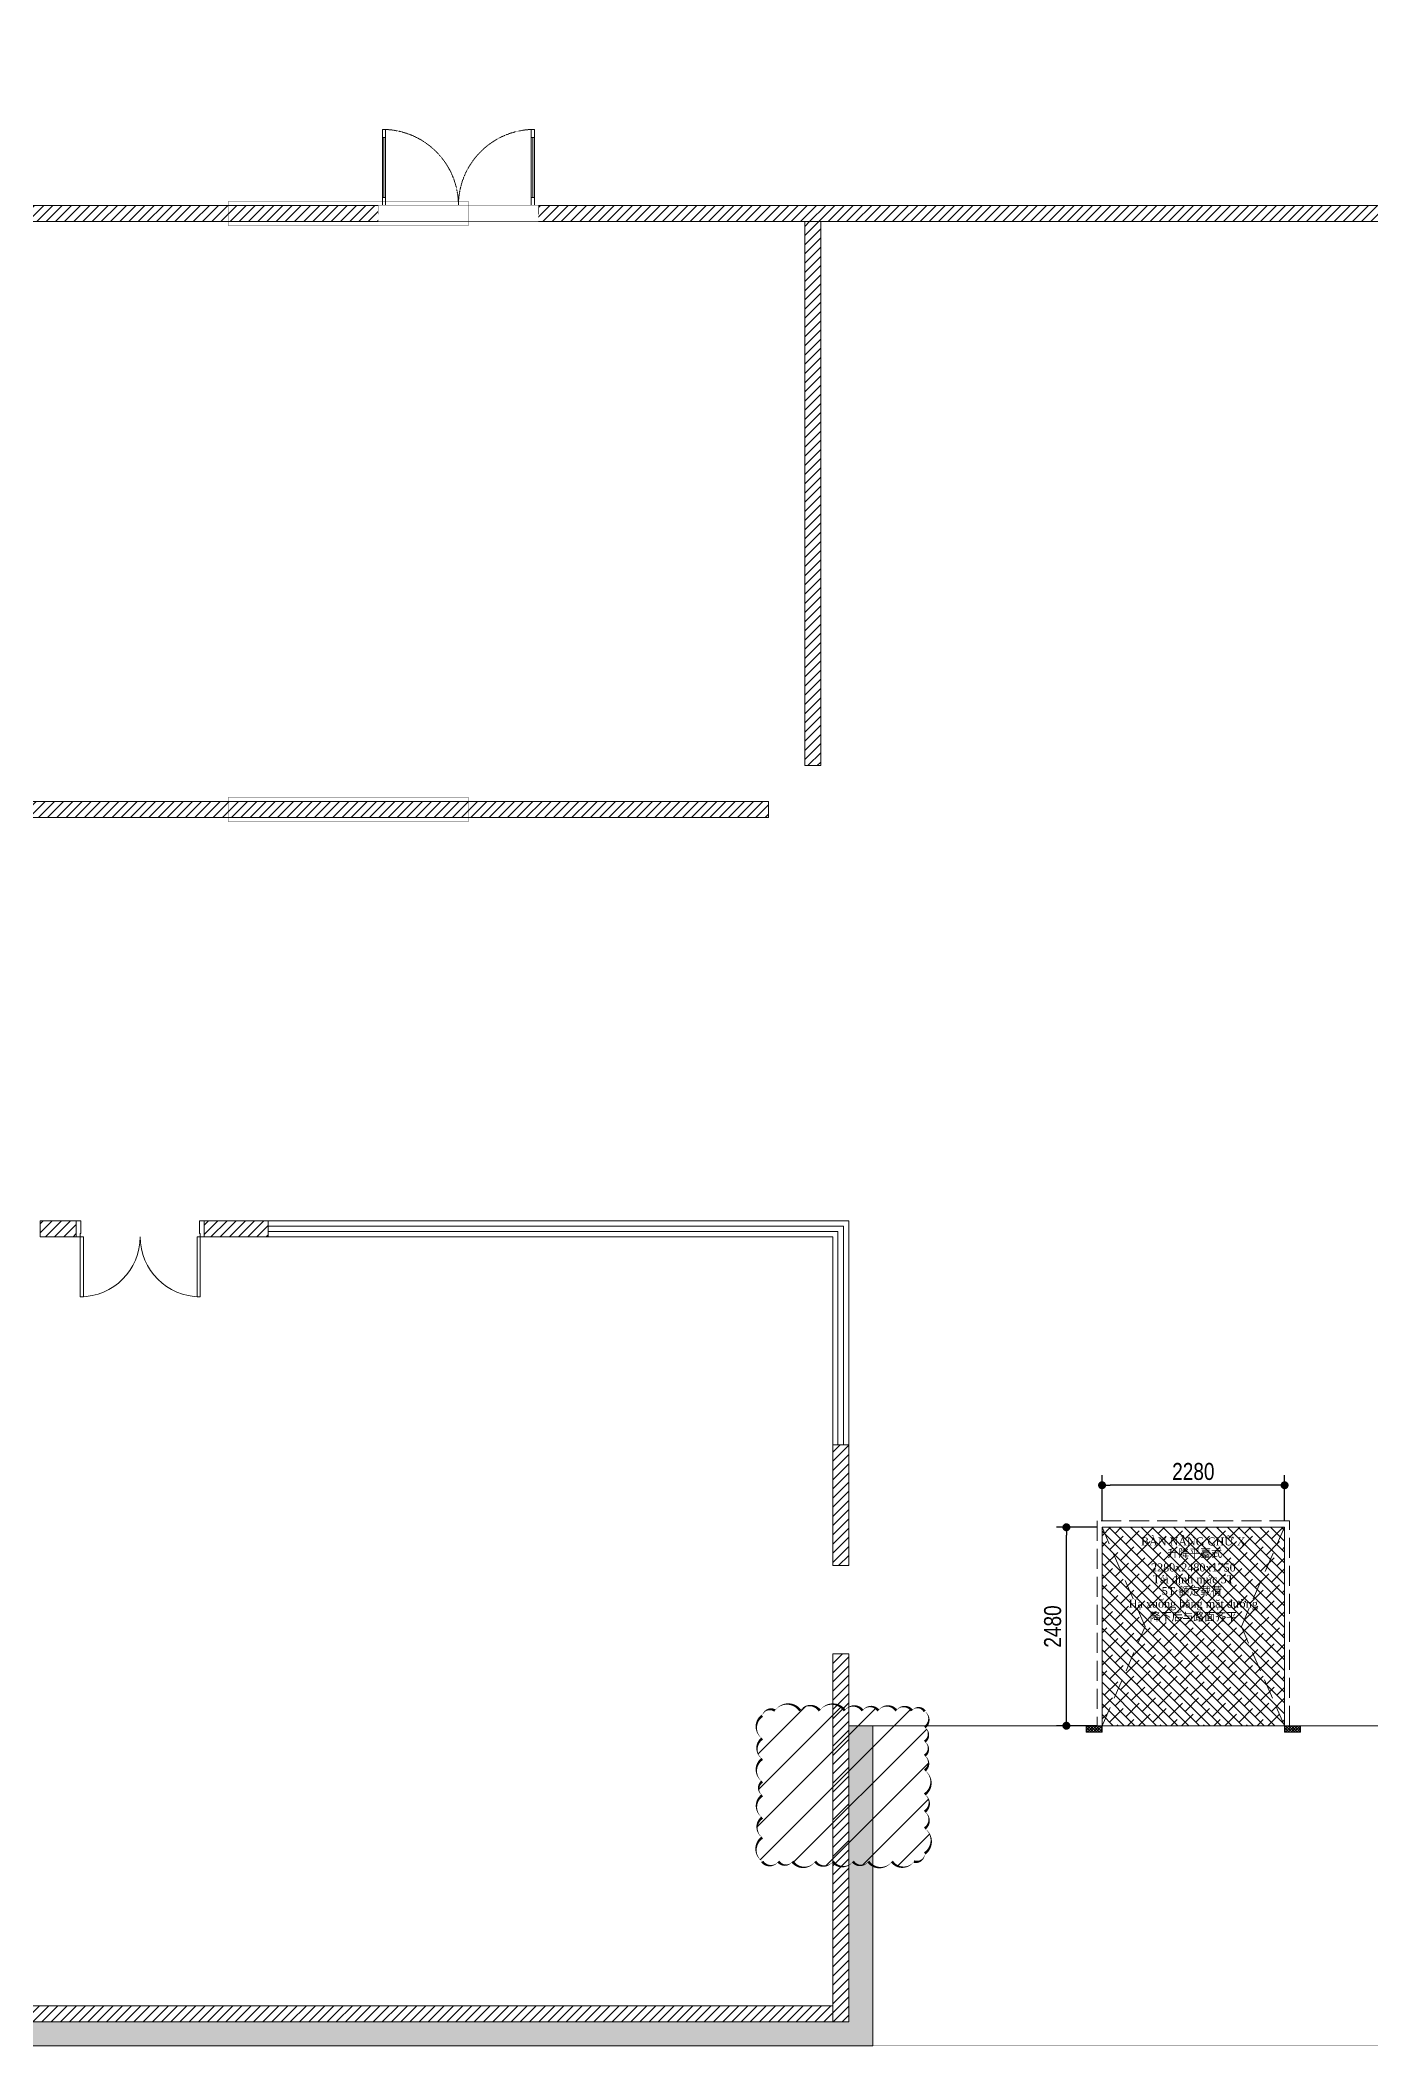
# Model space of a CAD drawing. Header units: millimetres. Extents: x -162958 to 167200, y -450 to 146301.
# Drawn here: x 88350 to 104972, y -2 to 25066 of the extents above; entities that cross this region are included whole.
import ezdxf
from ezdxf.enums import TextEntityAlignment as Align

# ---------------------------------------------------------------- set-up
doc = ezdxf.new("R2010")
doc.units = ezdxf.units.MM
for name, pattern in [('Xr_MB nha xuong CM2$0$DASH', [0.35, 0.25, -0.1]), ('Xr_MB nha xuong CM2$0$DASHED', [0.75, 0.5, -0.25]), ('Xr_MB nha xuong CM2$0$HIDDENX2', [0.75, 0.5, -0.25]), ('Xr_MB nha xuong CM2$0$Xr_MB nha xuong + VP$0$HIDDEN2', [0.1875, 0.125, -0.0625])]:
    doc.linetypes.add(name, pattern=pattern)
doc.layers.get('0').update_dxf_attribs({"lineweight": 5})
doc.layers.get('Defpoints').update_dxf_attribs({"color": 6, "lineweight": 5})
for name, color, linetype, lineweight in [('1.kich thuoc', 7, 'Continuous', 5), ('CEILING FINISHED', 253, 'Continuous', 5), ('CJSC.3-Net thay', 140, 'Continuous', 5), ('CJSC.8-Cua', 15, 'Continuous', 5), ('Xr_MB nha xuong CM2$0$A-Solid-Wall H', 9, 'Continuous', 18), ('Xr_MB nha xuong CM2$0$A-Solid-WallC', 2, 'Continuous', 5), ('Xr_MB nha xuong CM2$0$A-Solid-WallL', 6, 'Continuous', 5), ('Xr_MB nha xuong CM2$0$A-Solid-Window', 4, 'Continuous', 5), ('Xr_MB nha xuong CM2$0$CJSC.1-Be tong', 2, 'Continuous', 5), ('Xr_MB nha xuong CM2$0$CJSC.11-Khuat', 152, 'Xr_MB nha xuong CM2$0$HIDDENX2', 5), ('Xr_MB nha xuong CM2$0$CJSC.4-Net manh', 8, 'Continuous', 5), ('Xr_MB nha xuong CM2$0$CJSC.6-Hatch', 251, 'Continuous', 5), ('Xr_MB nha xuong CM2$0$Note TXT', 7, 'Continuous', 5), ('Xr_MB nha xuong CM2$0$Xr_MB nha xuong + VP$0$CJSC.8-Cua', 15, 'Continuous', 5)]:
    doc.layers.add(name, color=color, linetype=linetype, lineweight=lineweight)
doc.styles.add('Arial', font='arial.ttf', dxfattribs={"width": 0.8})
doc.styles.add('Chuẩn', font='times.ttf')
doc.dimstyles.new('125', dxfattribs={"dimscale": 125, "dimtxt": 1.7, "dimasz": 0.8, "dimexe": 1, "dimexo": 0, "dimgap": 0.5, "dimtad": 1, "dimdec": 0, "dimzin": 0, "dimdsep": 46, "dimtxsty": 'Arial', "dimblk": '20240511_Dot', "dimcen": 1.5, "dimclrd": 9, "dimclre": 9, "dimadec": 0, "dimazin": 0, "dimtfac": 1, "dimtdec": 0, "dimtix": 1, "dimtofl": 0, "dimtmove": 0, "dimatfit": 3, "dimldrblk": '20240511_Open30', "dimfxl": 1, "dimtolj": 1, "dimtzin": 0, "dimarcsym": 1})
pattern_1 = [(225, (2194615.527664157, 586811.2346334585), (57.45242597140697, -57.45242597140701), [])]
pattern_2 = [(45, (2194615.527664157, 817811.3162190935), (-57.45242597140699, 57.45242597140699), [])]

# ---------------------------------------------------------------- blocks, each defined once
blk = doc.blocks.new('*U218')
at = {"color": 0}
for points in [[(50, 0), (90, 0), (90, 750.0000000596036), (49.99999999999977, 750.0000000596036)], [(1550.000000119207, 2.131628207449705e-13), (1510.000000119207, 2.131628207449705e-13), (1510.000000119207, 750.000000059604), (1550.000000119207, 750.000000059604)], [(0, -199.9999990463257), (60, -199.9999990463257), (60, -40), (50, -40), (50, 0), (0, 0)], [(1600.000000119207, -199.9999990463255), (1540.000000119207, -199.9999990463255), (1540.000000119207, -39.99999999999978), (1550.000000119207, -39.99999999999978), (1550.000000119207, 2.131628207449705e-13), (1600.000000119207, 2.415845301753745e-13)]]:
    blk.add_lwpolyline(points, close=True, dxfattribs=at)
for centre, radius, start, end in [((49.99999999980149, -3.174847052175591e-10), 750.0000000601043, 7.016709298534888e-15, 89.99996073224864), ((1550.000000120418, -1.309459207836354e-09), 750.0000000610894, 90.00003926775139, 180)]:
    blk.add_arc(centre, radius, start, end, dxfattribs=at)
blk = doc.blocks.new('Xr_MB nha xuong CM2$0$20261F 幕墙')
at = {"layer": 'Xr_MB nha xuong CM2$0$A-Solid-Wall H'}
h = blk.add_hatch(dxfattribs=at)
h.set_pattern_fill('ANSI31', color=256, scale=650)
h.set_pattern_definition(pattern_2)
h.paths.add_polyline_path([(3284703.307664683, 2280833.6699341), (3284703.307664683, 2281033.6699341), (3204703.307664157, 2281033.6699341), (3204703.307664157, 2280833.6699341)])
h = blk.add_hatch(dxfattribs=at)
h.set_pattern_fill('ANSI31', color=256, scale=650)
h.set_pattern_definition(pattern_2)
h.paths.add_polyline_path([(3259503.307664157, 2274033.311867245), (3259703.307664157, 2274033.311867245), (3259703.307664157, 2280833.6699341), (3259503.307664157, 2280833.6699341)])
h = blk.add_hatch(dxfattribs=at)
h.set_pattern_fill('ANSI31', color=256, scale=650)
h.set_pattern_definition(pattern_2)
h.paths.add_polyline_path([(3259053.306036711, 2273383.679387569), (3259053.306036711, 2273583.679387569), (3230153.306036711, 2273583.679387569), (3230153.306036711, 2273383.679387569)])
h = blk.add_hatch(dxfattribs=at)
h.set_pattern_fill('ANSI31', color=256, scale=650, angle=-180)
h.set_pattern_definition(pattern_1)
h.paths.add_polyline_path([(3249953.519755741, 2268143.770055737), (3249953.519755741, 2268343.770054784), (3250403.307663944, 2268343.770054986), (3250403.307663944, 2268143.77005594)])
h = blk.add_hatch(dxfattribs=at)
h.set_pattern_fill('ANSI31', color=256, scale=650, angle=-180)
h.set_pattern_definition(pattern_1)
h.paths.add_polyline_path([(3252803.307664157, 2268143.770055814), (3252803.307664157, 2268343.770054861), (3252003.307664063, 2268343.770054861), (3252003.307664063, 2268143.770055814)])
h = blk.add_hatch(dxfattribs=at)
h.set_pattern_fill('ANSI31', color=256, scale=650, angle=-180)
h.set_pattern_definition(pattern_1)
h.paths.add_polyline_path([(3260053.30766404, 2265544.28225696), (3259853.307663721, 2265544.28225696), (3259853.307663721, 2264033.679387494), (3260053.30766396, 2264033.679387494)])
h = blk.add_hatch(dxfattribs=at)
h.set_pattern_fill('ANSI31', color=256, scale=650, angle=-180)
h.set_pattern_definition(pattern_1)
h.paths.add_polyline_path([(3260053.64921919, 2258333.669951692), (3260053.810542159, 2262933.669934331), (3259853.81054204, 2262933.669934331), (3259853.67029539, 2258333.669912054)])
h = blk.add_hatch(dxfattribs=at)
h.set_pattern_fill('GOST_WOOD', color=256, scale=25, angle=-90.00000000000001)
h.set_pattern_definition([(0, (0, 0), (-3.33066907387547e-14, -150), [250, -50.00000000000001]), (0, (-50, -50), (-3.33066907387547e-14, -150), [150, -37.50000000000001, 75.00000000000001, -37.50000000000001]), (0, (-125, -100), (-3.33066907387547e-14, -150), [250, -50.00000000000001])])
h.paths.add_polyline_path([(3260053.307664156, 2262033.495201716), (3260053.307664156, 2258333.669933146), (3245303.169841209, 2258333.669740448), (3245303.169930184, 2258033.669660525), (3260353.307664156, 2258033.669933146), (3260353.307664156, 2262033.495201716)])
h = blk.add_hatch(dxfattribs=at)
h.set_pattern_fill('ANSI31', color=256, scale=650, angle=-180)
h.set_pattern_definition(pattern_1)
h.paths.add_polyline_path([(3249253.307661997, 2258333.669933398), (3259853.673343534, 2258333.647069105), (3259853.673343534, 2258533.647069105), (3249253.307661997, 2258533.669933398)])
at = {"layer": 'CJSC.3-Net thay'}
blk.add_line((3284153.945262603, 2262033.495201716), (3260053.807580523, 2262033.495201716), dxfattribs=at)
at = {"layer": 'CJSC.8-Cua'}
blk.add_lwpolyline([(3252803.307664157, 2268343.770054861), (3260053.307664082, 2268343.77005486), (3260053.307664082, 2265544.28225696), (3259853.307664082, 2265544.28225696), (3259853.307664082, 2268143.770055813), (3252803.307664157, 2268143.770055814)], close=True, dxfattribs=at)
for points in [[(3252803.307664157, 2268277.770054861), (3259987.307664082, 2268277.77005486), (3259987.307664082, 2265544.28225696)], [(3259919.307664082, 2265544.28225696), (3259919.307664082, 2268209.770055813), (3252803.307664157, 2268209.770055814)]]:
    blk.add_lwpolyline(points, dxfattribs=at)
at = {"layer": 'Xr_MB nha xuong CM2$0$A-Solid-WallC'}
for points in [[(3284703.307664683, 2280833.6699341), (3284703.307664683, 2281033.6699341), (3204703.307664157, 2281033.6699341), (3204703.307664157, 2280833.6699341)], [(3259503.307664157, 2274033.311867245), (3259703.307664157, 2274033.311867245), (3259703.307664157, 2280833.6699341), (3259503.307664157, 2280833.6699341)], [(3259053.306036711, 2273383.679387569), (3259053.306036711, 2273583.679387569), (3230153.306036711, 2273583.679387569), (3230153.306036711, 2273383.679387569)]]:
    blk.add_lwpolyline(points, close=True, dxfattribs=at)
at = {"layer": 'Xr_MB nha xuong CM2$0$A-Solid-WallC', "linetype": 'ByBlock', "lineweight": 0, "ltscale": 0.1}
for points in [[(3249953.519755741, 2268143.770055737), (3249953.519755741, 2268343.770054784), (3250403.307663944, 2268343.770054986), (3250403.307663944, 2268143.77005594)], [(3252803.307664157, 2268143.770055814), (3252803.307664157, 2268343.770054861), (3252003.307664063, 2268343.770054861), (3252003.307664063, 2268143.770055814)], [(3260053.30766404, 2265544.28225696), (3259853.307663721, 2265544.28225696), (3259853.307663721, 2264033.679387494), (3260053.30766396, 2264033.679387494)], [(3260053.64921919, 2258333.669951692), (3260053.810542159, 2262933.669934331), (3259853.81054204, 2262933.669934331), (3259853.67029539, 2258333.669912054)], [(3249253.307661997, 2258333.669933398), (3259853.673343534, 2258333.647069105), (3259853.673343534, 2258533.647069105), (3249253.307661997, 2258533.669933398)]]:
    blk.add_lwpolyline(points, close=True, dxfattribs=at)
at = {"layer": 'Xr_MB nha xuong CM2$0$A-Solid-WallL'}
blk.add_lwpolyline([(3260053.307664156, 2262033.495201716), (3260053.307664156, 2258333.669933146), (3245303.169841209, 2258333.669740448), (3245303.169930184, 2258033.669660525), (3260353.307664156, 2258033.669933146), (3260353.307664156, 2262033.495201716)], close=True, dxfattribs=at)
at = {"layer": 'CJSC.8-Cua', "xscale": -1, "rotation": 180}
blk.add_blockref('*U218', (3250403.307663944, 2268143.77005594), dxfattribs=at)
blk = doc.blocks.new('*U191')
for p, q in [((-1910, 850.0000000000002), (-1950, 850.0000000000002)), ((-1930, 100.0000000000002), (-1930, 850.0000000000002)), ((-89.99999999999991, 850), (-49.99999999999991, 850)), ((-70, 100), (-69.99999999999991, 850)), ((-1910, 100.0000000000002), (-1950, 100.0000000000003)), ((-90, 100), (-50, 100))]:
    blk.add_line(p, q)
for points in [[(-1950, 2.70006239588838e-13), (-1910, 2.70006239588838e-13), (-1910, 950.0000000000002), (-1950, 950.0000000000002)], [(-50, 0), (-90, 0), (-89.99999999999969, 950), (-49.99999999999969, 950)], [(-2000, -109.9999999999998), (-1940, -109.9999999999997), (-1940, -39.99999999999973), (-1950, -39.99999999999973), (-1950, 2.70006239588838e-13), (-2000, 2.98427949019242e-13)], [(0, -110), (-60, -110), (-60, -40), (-50, -40), (-50, 0), (0, 0)]]:
    blk.add_lwpolyline(points, close=True)
at = {"linetype": 'Xr_MB nha xuong CM2$0$Xr_MB nha xuong + VP$0$HIDDEN2'}
for centre, radius, start, end in [((-1950.000000001533, -1.658648329794232e-09), 950.0000000018819, 7.016709298534901e-15, 89.9999607322489), ((-49.99999999974848, -4.021472932436155e-10), 950.0000000006338, 90.00003926775109, 180)]:
    blk.add_arc(centre, radius, start, end, dxfattribs=at)
blk = doc.blocks.new('20240511_Dot')
at = {"color": 0, "linetype": 'ByBlock', "lineweight": -2}
blk.add_line((-0.5, 0), (-1, 0), dxfattribs=at)
at = {"color": 0, "linetype": 'ByBlock', "const_width": 0.5}
blk.add_lwpolyline([(-0.25, 0, 1), (0.25, 0, 1)], format="xyb", close=True, dxfattribs=at)
blk = doc.blocks.new('*D290')
at = {"layer": '1.kich thuoc', "color": 9, "lineweight": -2, "transparency": 16777216}
for p, q in [((101554.3842887728, 6479.732122077377), (101043.6331991454, 6479.732122077377)), ((101168.6331991454, 4099.732854620788), (101168.6331991454, 6379.732122077377)), ((101554.3842887728, 3999.732854620788), (101043.6331991454, 3999.732854620788))]:
    blk.add_line(p, q, dxfattribs=at)
at = {"layer": 'Defpoints', "color": 0, "transparency": 16777216}
for p in [(101168.6331991454, 6479.732122077377), (101554.3842887728, 6479.732122077377), (101554.3842887728, 3999.732854620788)]:
    blk.add_point(p, dxfattribs=at)
at = {"layer": '1.kich thuoc', "color": 9, "lineweight": -2, "transparency": 16777216, "xscale": 100, "yscale": 100, "zscale": 100}
for p, rotation in [((101168.6331991454, 6479.732122077377), 90), ((101168.6331991454, 3999.732854620788), 270)]:
    blk.add_blockref('20240511_Dot', p, dxfattribs=dict(at, rotation=rotation))
at = {"layer": '1.kich thuoc', "color": 0, "transparency": 16777216, "insert": (100997.6364392545, 5239.732488349052), "char_height": 212.5, "attachment_point": 5, "rotation": 90, "style": 'Arial'}
blk.add_mtext('\\A1;2480', dxfattribs=at)
blk = doc.blocks.new('20240511_Open30')
at = {"color": 0, "linetype": 'ByBlock', "lineweight": -2}
for p, q in [((-1, 0.26794919), (0, 0)), ((0, 0), (-1, -0.26794919)), ((0, 0), (-1, 0))]:
    blk.add_line(p, q, dxfattribs=at)
blk = doc.blocks.new('*D291')
at = {"layer": '1.kich thuoc', "color": 9, "lineweight": -2, "transparency": 16777216}
for p, q in [((101614.3842887727, 6559.732122077374), (101614.3842887727, 7130.072260707151)), ((103894.3842887727, 6559.732122077374), (103894.3842887727, 7130.072260707151)), ((103794.3842887727, 7005.072260707151), (101714.3842887727, 7005.072260707151))]:
    blk.add_line(p, q, dxfattribs=at)
at = {"layer": 'Defpoints', "color": 0, "transparency": 16777216}
for p in [(101614.3842887727, 7005.072260707151), (101614.3842887727, 6559.732122077374), (103894.3842887727, 6559.732122077374)]:
    blk.add_point(p, dxfattribs=at)
at = {"layer": '1.kich thuoc', "color": 9, "lineweight": -2, "transparency": 16777216, "xscale": 100, "yscale": 100, "zscale": 100, "rotation": 180}
blk.add_blockref('20240511_Dot', (101614.3842887727, 7005.072260707151), dxfattribs=at)
at = {"layer": '1.kich thuoc', "color": 9, "lineweight": -2, "transparency": 16777216, "xscale": 100, "yscale": 100, "zscale": 100}
blk.add_blockref('20240511_Dot', (103894.3842887727, 7005.072260707151), dxfattribs=at)
at = {"layer": '1.kich thuoc', "color": 0, "transparency": 16777216, "insert": (102754.3842887727, 7176.069020598011), "char_height": 212.5, "attachment_point": 5, "style": 'Arial'}
blk.add_mtext('\\A1;2280', dxfattribs=at)
blk = doc.blocks.new('YQ0523154000')
at = {"layer": 'Xr_MB nha xuong CM2$0$CJSC.4-Net manh', "transparency": 33554687}
h = blk.add_hatch(dxfattribs=at)
h.set_pattern_fill('ANSI37', color=251, scale=200, angle=90.00000000000001)
h.set_pattern_definition([(135, (1258598.503476953, -76914.87985892943), (-17.67766952966368, -17.67766952966369), []), (224.9999999999999, (1258598.503476953, -76914.87985892943), (17.67766952966369, -17.67766952966368), [])])
h.paths.add_polyline_path([(1140, -80), (1140, 0), (1340, 0), (1340, -80)])
h.paths.add_polyline_path([(-1140, -80), (-1140, 0), (-1340, 0), (-1340, -80)])
at = {"layer": 'Xr_MB nha xuong CM2$0$CJSC.6-Hatch', "transparency": 33554559}
h = blk.add_hatch(dxfattribs=at)
h.set_pattern_fill('ANSI38', color=256, scale=30.00000000000001, angle=270)
h.set_pattern_definition([(314.9999999999998, (1478921.092561355, -373665.1768684892), (67.35192090801866, 67.35192090801868), []), (45.00000000000001, (1478921.092561355, -373665.1768684892), (67.35192090801863, 202.055762724056), [238.1250000000002, -142.875])])
h.paths.add_polyline_path([(1140, 2480), (1140, 0), (-1140, 0), (-1140, 2480)])
at = {"layer": 'Xr_MB nha xuong CM2$0$CJSC.1-Be tong'}
for points in [[(-1140, -80), (-1140, 0), (-1340, 0), (-1340, -80)], [(1140, -80), (1140, 0), (1340, 0), (1340, -80)]]:
    blk.add_lwpolyline(points, close=True, dxfattribs=at)
at = {"layer": 'Xr_MB nha xuong CM2$0$CJSC.11-Khuat', "ltscale": 500}
for points in [[(-1139.999663266353, 0.0007325434125959873), (-599.9998346033972, 1240.00000546081), (-1140, 2480)], [(1139.999663266353, 0.0007325434125959873), (600.0001653966028, 1240.00000546081), (1140, 2480)]]:
    blk.add_lwpolyline(points, dxfattribs=at)
at = {"layer": 'Xr_MB nha xuong CM2$0$CJSC.4-Net manh'}
blk.add_lwpolyline([(1140, 2480), (-1140, 2480), (-1140, 0), (1140, 0)], close=True, dxfattribs=at)
at = {"layer": 'Xr_MB nha xuong CM2$0$CJSC.6-Hatch', "linetype": 'Xr_MB nha xuong CM2$0$DASH', "ltscale": 1000}
blk.add_lwpolyline([(1200.000012263656, 0.0007325434125959873), (1200, 2560), (-1200, 2560), (-1199.999987736344, 0.0007325434125959873)], close=True, dxfattribs=at)
at = {"layer": 'Xr_MB nha xuong CM2$0$Note TXT', "style": 'Chuẩn'}
for s, p in [('BÀN NÂNG CHỮ X ', (18.09967086045071, 2252.665988671128)), ('2280x2480x1750', (0.6433987929485738, 1927.58465191815)), ('升降平臺式', (18.09967086045071, 2105.60716514173)), ('Tải định mức 5T', (0.6433987929485738, 1780.52582838852)), ('Hạ xuống bằng mặt đường', (0.6433987929485738, 1475.293861098588)), ('5T 额定载荷 ', (0.6433987929485738, 1633.467004859354)), ('降下后与路面齐平', (0.6433987929485738, 1311.91827310808))]:
    blk.add_text(s, height=100, dxfattribs=at).set_placement(p, align=Align.CENTER)

msp = doc.modelspace()

# ---------------------------------------------------------------- hatches: boundary and pattern name
at = {"layer": 'CEILING FINISHED'}
h = msp.add_hatch(dxfattribs=at)
h.set_pattern_fill('ANSI31', color=5, scale=100)
h.set_pattern_definition([(45, (-1986836.854887016, 126838.9917280721), (-224.5064030267288, 224.5064030267288), [])])
edge = h.paths.add_edge_path()
edge.add_arc((97474.62314197165, 2452.674498542212), 182.7045071847102, 125.00000004972779, 234.9999999502304, ccw=False)
edge.add_arc((97456.8652616248, 2726.639158108272), 151.7445876353643, 125.0000000497233, 234.9999999502263, ccw=False)
edge.add_arc((97467.07978244987, 2989.830783829326), 169.5530612147641, 125.00000004972279, 234.99999995027719, ccw=False)
edge.add_arc((97430.30145284673, 3215.085359062534), 105.4320003993062, 125.00000004973629, 234.9999999502637, ccw=False)
edge.add_arc((97468.96918387874, 3443.038279175293), 172.8471320774511, 125.00000004972989, 234.99999995027008, ccw=False)
edge.add_arc((97458.86507105408, 3711.784273620928), 155.2311489725784, 125.00000004972091, 234.9999999502792, ccw=False)
edge.add_arc((97469.60492026922, 3981.438193723559), 173.9555046487541, 125.00000004976911, 234.99999995023092, ccw=False)
edge.add_arc((97471.60285467445, 4100.797871802934), 104.3713654377678, 57.19267607886911, 167.1926759792894, ccw=False)
edge.add_arc((97686.13195845182, 4077.903596163727), 192.8568273740749, 35.00000004974669, 144.9999999502533, ccw=False)
edge.add_arc((97965.64590032422, 4103.422090484994), 148.3666902757479, 35.00000004974868, 144.9999999502513, ccw=False)
edge.add_arc((98243.66189202317, 4078.952472168952), 191.0281678660002, 35.00000004975283, 144.9999999502472, ccw=False)
edge.add_arc((98511.65001015016, 4110.443683165358), 136.1249170322913, 35.00000004971872, 144.9999999502813, ccw=False)
edge.add_arc((98721.53597265319, 4119.636039598379), 120.09853268482, 35.00000004971042, 144.9999999502896, ccw=False)
edge.add_arc((98932.19761393871, 4109.900547033641), 137.0718459795641, 35.00000004971332, 144.9999999502867, ccw=False)
edge.add_arc((99141.97676165844, 4120.253968246514), 119.0212069644147, 35.00000004978699, 144.9999999502129, ccw=False)
edge.add_arc((99315.96452970873, 4127.818851013901), 97.65120959186137, 31.56476967082682, 141.5647695712814, ccw=False)
edge.add_arc((99329.7250709061, 4079.760574573884), 121.070299112704, -54.999999950262406, 54.999999950262406, ccw=False)
edge.add_arc((99336.35667403624, 3890.881519427057), 109.5084518999687, -54.99999995033352, 54.9999999502636, ccw=False)
edge.add_arc((99337.59431210672, 3713.240905394778), 107.3506957742723, -54.99999995024041, 54.999999950169126, ccw=False)
edge.add_arc((99334.67028086632, 3533.191872322699), 112.4485886646134, -54.99999995027679, 54.99999995027679, ccw=False)
edge.add_arc((99294.3838260842, 3291.431869881228), 182.6858790742518, -54.99999995024689, 54.99999995024689, ccw=False)
edge.add_arc((99323.2163411961, 3033.313946360722), 132.4179230550532, -54.999999950242795, 54.999999950242795, ccw=False)
edge.add_arc((99325.91599488701, 2820.228626781143), 127.7112204840526, -54.99999995026252, 54.99999995020272, ccw=False)
edge.add_arc((99289.93367135222, 2559.610728692496), 190.4444870721897, -54.99999995026138, 54.99999995026138, ccw=False)
edge.add_arc((99296.56264539552, 2400.494236164726), 102.6527241035594, -108.26192746361193, 1.7380724367814082, ccw=False)
edge.add_arc((99126.87120027025, 2399.307093070121), 167.8858453307197, 215.0000000497745, 324.9999999502255, ccw=False)
edge.add_arc((98841.5434823425, 2406.504982396495), 180.4349823965875, 215.0000000497441, 324.9999999502559, ccw=False)
edge.add_arc((98597.90404835902, 2370.116642343346), 116.9938476115266, 215.0000000497749, 324.9999999502251, ccw=False)
edge.add_arc((98376.76438548695, 2390.750473027118), 152.9678335540935, 215.0000000497252, 324.9999999502748, ccw=False)
edge.add_arc((98140.79018380027, 2380.503898266237), 135.1034756433184, 215.0000000497157, 324.9999999502843, ccw=False)
edge.add_arc((97888.5623326085, 2402.131400955142), 172.8098758566678, 215.0000000497582, 324.9999999502418, ccw=False)
edge.add_arc((97658.94361052033, 2364.672815606464), 107.5028253429397, 215.0000000497855, 324.99999995021454, ccw=False)
edge.add_arc((97470.35529656638, 2373.401599830715), 122.7209962094879, 215.0000000497873, 324.99999995021267, ccw=False)

# ---------------------------------------------------------------- linework, layer by layer
at = {"layer": 'CEILING FINISHED', "color": 5}
msp.add_lwpolyline([(97369.82814170537, 2303.011728072073, 0, 33.33333333333333, -0.52056705), (97369.82814170537, 2602.337269012583, 0, 33.33333333333333, -0.52056705), (97369.82814170537, 2850.941047204193, 0, 33.33333333333333, -0.52056705), (97369.82814170537, 3128.720520454459, 0, 33.33333333333333, -0.52056705), (97369.82814170537, 3301.450197670609, 0, 33.33333333333333, -0.52056705), (97369.82814170537, 3584.626360679977, 0, 33.33333333333333, -0.52056705), (97369.82814170537, 3838.942186561879, 0, 33.33333333333333, -0.52056705), (97369.82814170537, 4123.93420088524, 0, 33.33333333333333, -0.52056705), (97528.1528941493, 4188.521728072083, 0, 33.33333333333333, -0.52056705), (97844.11102275434, 4188.521728072083, 0, 33.33333333333333, -0.52056705), (98087.1807778941, 4188.521728072083, 0, 33.33333333333333, -0.52056705), (98400.14300615224, 4188.521728072083, 0, 33.33333333333333, -0.52056705), (98623.15701414808, 4188.521728072083, 0, 33.33333333333333, -0.52056705), (98819.9149311583, 4188.521728072083, 0, 33.33333333333333, -0.52056705), (99044.48029671912, 4188.521728072083, 0, 33.33333333333333, -0.52056705), (99239.47322659777, 4188.521728072083, 0, 33.33333333333333, -0.52056705), (99399.16814170522, 4178.935557534453, 0, 33.33333333333333, -0.52056705), (99399.16814170522, 3980.585591613315, 0, 33.33333333333333, -0.52056705), (99399.16814170522, 3801.177447240567, 0, 33.33333333333333, -0.52056705), (99399.16814170522, 3625.304363548756, 0, 33.33333333333333, -0.52056705), (99399.16814170522, 3441.079381096642, 0, 33.33333333333333, -0.52056705), (99399.16814170522, 3141.784358665813, 0, 33.33333333333333, -0.52056705), (99399.16814170522, 2924.843534055632, 0, 33.33333333333333, -0.52056705), (99399.16814170522, 2715.613719506422, 0, 33.33333333333333, -0.52056705), (99399.16814170522, 2403.60773787857, 0, 33.33333333333333, -0.52056705), (99264.39523359644, 2303.011728072073, 0, 33.33333333333333, -0.52056705), (98989.34716694406, 2303.011728072073, 0, 33.33333333333333, -0.52056705), (98693.73979774094, 2303.011728072073, 0, 33.33333333333333, -0.52056705), (98502.0682989771, 2303.011728072073, 0, 33.33333333333333, -0.52056705), (98251.4604719968, 2303.011728072073, 0, 33.33333333333333, -0.52056705), (98030.11989560374, 2303.011728072073, 0, 33.33333333333333, -0.52056705), (97747.00476961327, 2303.011728072073, 0, 33.33333333333333, -0.52056705), (97570.8824514274, 2303.011728072073, 0, 33.33333333333333, -0.52056705)], format="xyseb", close=True, dxfattribs=at)

# ---------------------------------------------------------------- next in the draw order: block references
at = {"layer": 'CJSC.8-Cua'}
msp.add_blockref('Xr_MB nha xuong CM2$0$20261F 幕墙', (-3161603.519756652, -2258033.671999088), dxfattribs=at)

# ---------------------------------------------------------------- next in the draw order: linework, layer by layer
at = {"layer": 'Xr_MB nha xuong CM2$0$A-Solid-Window', "color": 160, "linetype": 'Xr_MB nha xuong CM2$0$DASH', "ltscale": 500, "const_width": 5}
msp.add_lwpolyline([(90699.78628038825, 15299.90992740635), (90699.78628038825, 15599.90992740635), (93699.78628038825, 15599.90992740635), (93699.78628038825, 15299.90992740635)], close=True, dxfattribs=at)
at = {"layer": 'Xr_MB nha xuong CM2$0$CJSC.4-Net manh', "linetype": 'Xr_MB nha xuong CM2$0$DASHED', "ltscale": 2000, "const_width": 3}
msp.add_lwpolyline([(-0.2120930731762201, -0.1767973711248487), (165999.7879069268, -0.1767973711248487), (165999.7879069268, 146299.9105693798), (-0.2120930731762201, 146299.9105693798)], close=True, dxfattribs=at)

# ---------------------------------------------------------------- next in the draw order: block references
at = {"layer": '1.kich thuoc'}
msp.add_blockref('YQ0523154000', (102753.9566856967, 3999.823935171356), dxfattribs=at)
at = {"layer": 'Xr_MB nha xuong CM2$0$Xr_MB nha xuong + VP$0$CJSC.8-Cua', "xscale": -1}
msp.add_blockref('*U191', (92574.78628017777, 22999.99793501454), dxfattribs=at)

# ---------------------------------------------------------------- next in the draw order: dimensions: what is measured, and where the dimension line sits
at = {"layer": '1.kich thuoc'}
for base, p1, p2, angle, picture, middle in [((101614.3842887727, 7005.072260707151), (103894.3842887727, 6559.732122077374), (101614.3842887727, 6559.732122077374), 180, '*D291', (102754.3842887727, 7176.069020598011)), ((101168.6331991454, 6479.732122077377), (101554.3842887727, 3999.732854620786), (101554.3842887727, 6479.732122077374), 90, '*D290', (100997.6364392545, 5239.732488349052))]:
    dim = msp.add_linear_dim(base=base, p1=p1, p2=p2, angle=angle, dimstyle='125', dxfattribs=at)
    dim.commit()
    dim.dimension.update_dxf_attribs({"geometry": picture, "text_midpoint": middle})

# ---------------------------------------------------------------- next in the draw order: wipeouts: each hides what was drawn before it
at = {"color": 250}
msp.add_wipeout([(94574.7862802865, 22799.997934958672), (94574.78628013609, 22999.997935908606), (92574.78628026717, 22999.997935608026), (92574.78628026717, 22799.997934958676)], dxfattribs=at).dxf.layer = 'Xr_MB nha xuong CM2$0$Xr_MB nha xuong + VP$0$CJSC.8-Cua'

# ---------------------------------------------------------------- next in the draw order: linework, layer by layer
at = {"layer": 'Xr_MB nha xuong CM2$0$A-Solid-Window', "color": 160, "linetype": 'Xr_MB nha xuong CM2$0$DASH', "ltscale": 500, "const_width": 5}
msp.add_lwpolyline([(90699.78628038825, 22749.90047393693), (90699.78628038825, 23049.90047393693), (93699.78628038825, 23049.90047393693), (93699.78628038825, 22749.90047393693)], close=True, dxfattribs=at)

doc.saveas('drawing.dxf')
